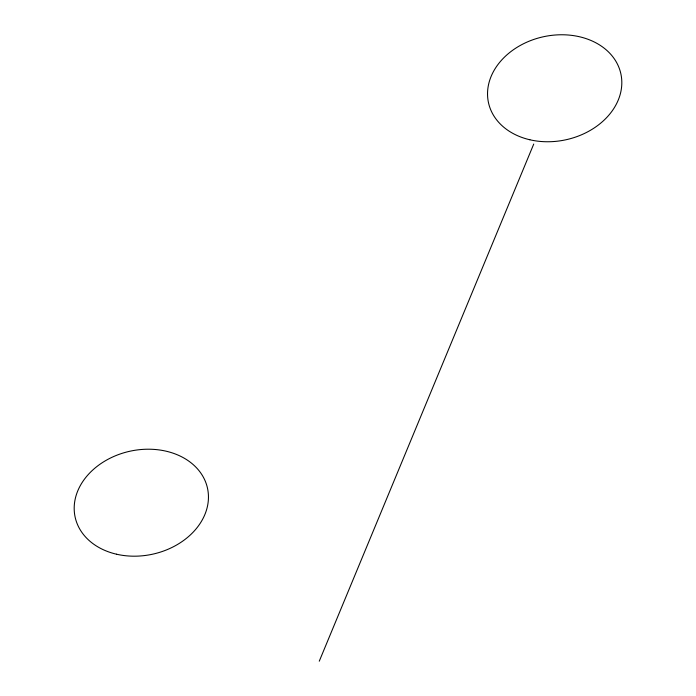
<?xml version="1.0" encoding="UTF-8"?>
<svg xmlns="http://www.w3.org/2000/svg" width="696" height="696" viewBox="0 0 696 696"><rect width="100%" height="100%" fill="white"/><g stroke="black" fill="none" stroke-linecap="round" stroke-linejoin="round"><path stroke-width="1.04" d="M319.264 661.2L533.745 144.037M529.882 139.774A67.747 52.722 -12.3 0 0 621.11 75.011A67.747 52.722 -12.3 0 0 513.048 49.999A67.747 52.722 -12.3 0 0 529.882 139.774M116.519 554.207A67.747 52.722 -12.3 0 0 207.747 489.445A67.747 52.722 -12.3 0 0 99.693 464.441A67.747 52.722 -12.3 0 0 116.519 554.207"/></g></svg>
